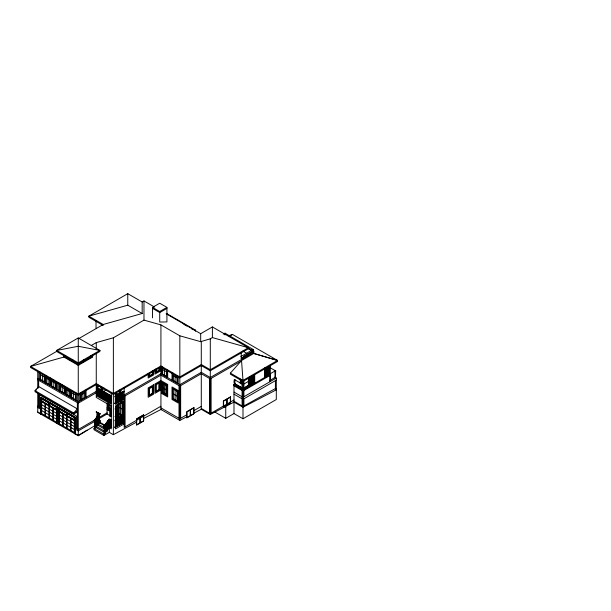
<?xml version="1.0" encoding="UTF-8"?>
<svg xmlns="http://www.w3.org/2000/svg" width="611" height="611" viewBox="0 0 611 611"><rect width="100%" height="100%" fill="white"/><g stroke="black" fill="none" stroke-linecap="round" stroke-linejoin="round"><path stroke-width="0.92" d="M109.682 407.881L109.69 404.429M116.182 417.176L116.182 409.889M116.984 404.917L116.976 409.569L115.135 408.507M117.236 404.833L117.228 418.046L115.128 416.832M117.839 404.429L117.831 419.093L116.205 418.145L116.968 418.596M117.946 419.154L117.954 404.375M118.763 417.871L118.771 414.35L122.376 416.435M119.733 421.307L119.741 416.03L121.711 417.176M120.504 421.75L120.512 417.366L121.749 418.084M94.01 420.719L94.476 421.094L100.044 413.685L94.01 420.719L99.41 413.708L99.379 423.026L99.372 413.777M94.461 420.75L94.575 428.395L94.575 420.819M95.064 427.983L95.285 419.887M95.667 419.192L95.774 427.7L95.774 419.261M96.263 418.413L96.378 426.058L96.378 418.474M97.34 412.478L96.973 425.707L97.088 417.55M97.691 425.294L97.577 416.916M98.058 413.013L98.18 423.713L98.18 416.137M109.094 419.551L103.771 426.463L109.01 419.253L111.599 420.36L109.01 419.253M109.308 419.429L104.076 426.638L109.178 419.444M104.252 426.195L104.137 433.917M104.855 425.416L104.741 433.566M105.451 424.63L105.344 433.222L105.229 424.714M106.054 423.851L105.94 431.58M106.65 423.072L106.543 431.229M107.857 421.514L107.742 429.235M108.453 420.735L108.338 428.891M109.056 419.956L108.941 428.548M230.393 373.13L241.528 360.528L253.794 353.448L277.539 360.459L277.539 361.498L242.995 381.447L230.393 374.169L230.393 373.13L242.995 380.409L277.539 360.459L232.531 334.469L228.346 335.775M233.99 384.8L242.995 390.001L249.448 386.45L248.249 385.755M242.093 380.76L241.941 389.574L242.093 389.215M241.941 389.574L233.845 384.64L235.044 383.945L242.2 388.077M37.752 392.942L37.752 412.349L78.261 435.735L96.263 424.821L97.836 425.73M87.113 430.106L78.261 435.422L75.184 433.65M99.914 389.566L99.685 396.279L99.799 389.505M154.659 307.119L143.975 300.956L142.172 301.994L127.768 293.677L88.816 316.162L88.816 317.208L103.221 325.518M78.261 337.959L56.655 350.439L56.655 351.478L78.261 363.95L99.868 351.478L99.868 350.439L78.261 337.959L78.261 435.735M56.976 351.18L30.55 366.44L30.55 367.478L78.261 395.019L96.263 384.625L113.371 394.5L160.93 367.043L179.833 377.957L201.286 365.569L210.291 370.77L248.394 348.766L248.394 347.728L212.391 326.938L200.683 333.698L166.169 313.764M78.445 338.784L103.221 324.479L142.172 313.512L142.172 301.994M152.521 317.873L152.521 307.379L159.723 303.224L166.925 307.379L166.925 321.928L159.723 322.035L159.723 311.534L166.925 307.379M91.352 345.444L96.263 342.611L113.371 337.791L143.975 320.118L160.93 324.899L179.833 335.813L200.683 341.679L210.291 338.8L212.391 337.585L248.394 347.728L210.291 369.731L201.286 364.53L179.833 376.918L160.93 366.004L113.371 393.461L96.263 383.586L78.261 393.98L30.55 366.44L64.499 356.877M166.925 308.418L159.723 312.58L152.521 308.418M80.293 363.224L83.44 361.406M83.89 361.147L87.045 359.321M87.495 359.062L90.642 357.244M80.064 363.614L90.871 357.374L90.871 355.717M36.492 389.856L35.048 390.689L35.048 391.727L73.755 414.082L77.36 411.997M80.958 395.019L84.86 392.774M111.576 396.692L96.576 387.687L111.126 395.699M96.576 388.031L96.912 387.489M97.439 388.397L97.546 395.05L97.661 388.268M98.15 388.81L98.264 395.462L98.371 388.68M99.089 389.092L99.028 395.836M84.86 397.624L80.958 399.877L80.958 392.598M96.263 391.384L78.261 401.778L37.752 378.392M100.51 396.631L100.51 389.917M96.263 392.774L78.261 403.168L37.752 379.775M102.717 389.047L104.168 388.206M100.998 390.46L101.113 397.104L101.227 390.33M100.204 391.277L98.066 392.514L98.066 385.121M101.938 390.742L101.823 397.517L101.663 386.641M111.576 403.405L96.576 394.614L111.141 402.618M102.648 391.147L102.533 397.799M96.576 394.744L111.087 402.863L110.866 396.279M100.212 392.911L96.263 395.195L96.263 385.014M101.663 392.079L102.717 391.468L102.717 387.657M111.271 406.109L96.263 397.448L96.263 395.714L106.291 389.925M104.076 398.685L104.076 391.972M104.565 392.514L104.672 399.159L104.787 392.384M105.275 392.926L105.39 399.571L105.497 392.797M77.36 410.959L73.755 413.036L35.048 390.689L38.653 386.534L77.36 408.881L73.755 413.036L73.755 414.082M103.137 398.273L103.366 391.689L103.251 398.212M105.986 399.922L106.215 393.339L106.1 399.854M106.704 400.335L106.925 393.751L106.81 400.266M149.374 375.964L152.376 374.23L152.376 371.465M156.126 372.068L159.127 370.335L159.127 367.562M114.83 396.256L123.873 391.43L115.166 396.799M107.635 394.156L107.528 400.679M115.166 396.455L123.873 391.43M120.97 393.186L121.085 399.838L120.947 389.52M123.628 391.636L123.094 391.941L123.208 398.456M223.351 334.125L224.993 333.178L253.198 349.461L253.198 351.195L241.192 358.466L253.794 351.195L253.794 353.448L277.539 360.459M116.098 402.588L115.869 396.004M117.526 401.763L117.297 395.18M118.236 394.897L118.236 401.351M118.946 394.485L118.946 400.938M119.657 394.072L119.657 400.526M121.085 393.255L121.085 399.709M121.795 392.842L121.795 399.296M122.513 392.43L122.513 398.884M123.223 392.018L123.758 391.712M108.124 401.152L108.353 394.569L108.239 401.091M108.842 401.564L109.064 394.981L108.949 401.503M109.552 401.977L109.774 395.393L109.667 401.916M110.263 402.389L110.492 395.806L110.377 402.321M124.17 395.019L160.93 373.802L179.833 384.716L201.286 372.328L210.291 377.522L253.794 352.402M99.792 414.182L96.255 411.89L100.044 413.685M96.255 412.234L96.591 411.692M124.17 396.409L160.93 375.185L179.833 386.099L201.286 373.711L210.291 378.912L240.91 361.231M230.126 335.859L232.531 334.469M98.058 419.597L98.058 412.883M114.815 403.176L123.873 398.357L115.166 403.512M114.815 403.306L123.873 398.487M115.166 403.382L123.873 398.357M98.547 416.251L98.883 413.364M124.17 399.357L115.471 404.375L115.471 392.613M124.17 401.083L115.471 406.109L115.471 428.891L124.17 423.866L118.763 420.742M97.829 419.856L96.255 418.947L99.891 420.635L99.532 422.14L99.99 421.995L99.99 420.567L96.255 418.818L97.829 419.726M98.012 418.092L78.261 429.495L75.184 427.723M99.662 417.145L107.062 412.868M97.233 419.123L97.34 412.608M97.806 419.337L96.263 420.231L97.867 421.155M99.349 418.443L107.062 413.991L111.492 416.549L111.492 410.141L107.062 407.583M96.263 420.49L78.261 430.885L75.184 429.105M99.532 422.14L99.99 421.995M98.654 413.364L98.661 423.301L98.776 415.358M149.374 395.18L152.376 393.446L152.376 386.885M156.126 391.277L159.127 389.551L159.127 382.982M136.474 422.178L113.371 434.696L109.316 432.359L103.916 435.475L94.01 429.754L94.01 428.456L95.812 427.417L104.069 432.183M110.171 419.879L110.056 426.531M110.774 420.49L110.774 427.074L110.66 420.421L111.37 420.834M111.5 420.758L109.01 419.597M114.83 420.177L123.873 415.35L115.166 420.719M123.873 415.35L115.387 420.467M123.628 415.556L123.094 415.862L123.223 422.522L123.346 401.496L124.17 401.969M109.186 427.7L109.545 426.211M109.476 419.329L109.545 427.494L109.094 427.639L111.271 428.891L111.271 405.124M107.032 430.816L107.139 422.232L107.139 430.885M114.815 427.097L123.873 422.277L115.166 427.433M114.815 427.226L123.873 422.407M115.387 427.051L115.387 420.337L115.387 426.921M116.098 426.638L115.869 419.925M116.808 426.226L116.808 419.513L116.808 426.096M117.526 425.814L117.411 419.039M118.351 425.34L118.351 418.756M118.946 424.989L119.061 418.344M119.657 424.576L119.771 417.932M120.375 424.171L120.375 417.458L120.375 424.042M121.085 423.759L121.199 417.107M121.91 423.278L121.91 416.694M122.62 416.29L122.399 422.865M115.166 427.303L123.873 422.277M94.01 428.456L103.916 434.177L105.718 433.138L105.718 431.84L107.513 430.793L107.513 429.495L109.316 428.456L109.316 432.359M240.894 356.564L253.198 349.461M243.797 356.274L252.595 351.195M160.93 406.216L124.17 427.44L124.17 387.748M234.296 379.691L234.815 379.645L234.815 383.548C233.723 384.235 233.723 379.362 234.815 379.645M234.296 383.586L234.815 383.548M233.845 384.899L234.891 384.014M251.243 376.483L249.746 377.354L254.474 374.887L254.474 375.49L249.746 377.957L249.746 382.287L254.474 379.821L254.474 380.424C248.761 381.615 247.211 387.848 254.474 382.074C254.069 379.584 243.911 388.382 254.474 381.47M265.197 368.433L266.702 367.562M264.678 368.991L269.176 366.394L269.176 367.005L264.678 369.602M250.495 377.522L254.474 375.49M265.197 369.036L269.176 367.005M186.729 414.785L179.833 418.772L160.93 407.858M193.931 410.63L201.286 406.384M265.197 370.075L269.176 368.043L269.176 368.647L264.678 371.244M254.474 376.529L249.746 378.996L254.474 376.529L254.474 377.132L249.746 379.607L254.474 377.132M264.678 370.64L269.176 368.043M265.197 370.686L269.176 368.647M243.445 384.281L248.845 381.165L248.845 385.06L243.445 388.176M265.197 371.725L269.176 369.686L269.176 370.289L264.678 372.893M254.474 378.178L249.746 380.645L254.474 378.178L254.474 378.782L249.746 381.249L254.474 378.782M264.678 372.282L269.176 369.686M265.197 372.328L269.176 370.289M249.746 382.287L254.474 379.821M265.197 373.367L269.176 371.335L269.176 371.939L264.678 374.535M264.678 373.932L269.176 371.335M250.495 382.463L254.474 380.424M265.197 373.978L269.176 371.939M265.197 375.017L269.176 372.977L269.176 373.581L264.678 376.185M264.678 375.574L269.176 372.977M249.746 384.54L254.474 382.074M264.601 376.055L268.947 373.451L268.947 366.867M245.928 387.091L247.478 386.198M248.845 385.778L243.445 388.894L244.049 389.566M250.35 385.931L254.848 383.066L254.245 382.654L249.746 385.258L250.197 385.839L250.197 377.117M265.197 376.338L268.947 374.169C270.894 375.75 266.824 373.1 269.398 374.497M275.103 370.755L275.698 370.755L275.401 378.217L275.103 370.755L275.698 370.755M270.299 365.157L270.299 381.508L269.848 381.249L269.848 373.978L275.248 370.854M244.049 389.306L249.448 386.19M250.35 385.671L254.848 383.066M269.55 374.581L264.899 377.354L264.899 367.692M242.995 390.001L270.299 374.238L269.848 373.978M265.052 377.438L270.604 374.23M270.299 375.276L242.995 391.04L233.99 385.839M233.99 399.976L210.291 413.662L201.286 408.461M269.848 380.554L275.248 377.262M275.103 378.041L275.698 378.049M242.995 397.272L276.302 378.049L276.302 399.525L242.995 418.756L233.99 413.563L225.742 418.321L215.041 412.15M276.302 380.126L242.995 399.357L233.99 394.156M275.401 388.558L242.995 406.445L233.99 401.251M276.302 388.909L275.401 389.428L275.401 380.645M99.41 420.643L99.99 420.567M276.302 389.826L242.995 407.262L233.99 402.107L210.291 414.479L201.286 409.278L193.931 413.097M143.677 418.443L160.93 409.492L179.833 420.406L186.729 416.832M142.172 313.512L127.768 305.195L88.816 316.162L103.221 324.479M191.969 329.207L195.581 330.23L195.581 331.269M254.245 382.654L253.649 382.639M248.86 348.339L253.794 351.195M246.752 347.468L253.198 351.195M247.722 348.377L251.785 350.722M242.857 351.111L246.913 353.456M269.558 367.394L275.248 370.678L275.248 377.438M166.704 313.558L195.581 330.23M183.88 324.342L186.76 326.007M274.66 377.094L276.302 378.049M152.521 307.379L159.723 311.534M254.474 374.887L254.245 381.944M253.794 382.723L254.848 383.326M249.448 386.45L248.394 385.839L248.394 378.056M234.441 379.607L242.544 384.281M234.441 383.502L242.544 388.176M236.663 385.136L238.282 386.076M240.711 387.481L242.338 388.413M234.441 384.227L242.544 388.901M233.845 384.64L241.941 389.314M233.99 392.079L242.093 396.753L242.452 398.586M162.641 369.594L166.543 371.847M173.142 375.658L177.045 377.911M224.092 406.422L225.742 407.369M173.142 380.508L177.045 382.761M163.03 388.008L166.161 389.818M173.142 393.851L177.045 396.104M173.142 398.7L177.045 400.953M65.904 357.252L69.058 359.069M69.509 359.329L72.656 361.147M73.106 361.406L76.26 363.224M76.482 363.614L65.683 357.382L65.683 355.717M123.873 391.773L123.529 391.231M116.594 393.072L119.145 394.546L119.145 390.765M115.395 393.767L117.465 394.958M120.947 396.974L119.893 396.363L119.893 390.017M115.212 394.179L116.838 395.118M118.465 396.065L121.726 397.944M96.576 387.687L111.576 396.348M110.973 396.218L111.691 396.631M119.069 407.338L122.078 409.072M96.576 394.614L111.576 403.275M96.263 395.714L111.271 404.375L111.271 392.613M123.873 415.694L123.529 415.152M123.346 418.115L124.17 418.596M122.971 418.787L124.17 419.482M119.435 417.871L119.886 418M40.456 374.757L44.351 377.002M46.153 378.049L50.056 380.294M51.782 381.295L55.754 383.586M60.26 386.19L64.155 388.436M65.957 389.482L69.86 391.727M71.586 392.728L75.558 395.019M116.205 419.268L116.968 419.711M46.077 375.757L46.077 382.937L50.056 385.151L50.056 378.683M51.851 386.19L55.754 388.436M60.26 391.04L64.155 393.293M69.86 396.585L65.957 394.332L65.957 387.863M46.077 382.937L50.133 385.281L50.133 378.094M96.255 411.89L100.044 414.037M109.346 426.119L111.614 427.41L109.186 426.417M99.471 422.079L105.084 425.325M104.366 425.6L99.417 422.743L97.615 423.782L104.214 427.593M103.618 426.257L104.076 426.638M104.214 428.891L97.615 425.08L95.812 426.119L104.069 430.885M41.655 398.662L56.655 407.323L56.579 409.614L49.529 405.544L49.529 403.298L56.579 407.369M59.359 408.881L74.359 417.542M41.655 401.083L56.655 409.752M59.359 411.31L74.359 419.971M41.655 401.778L56.655 410.439M59.359 411.997L74.359 420.666M41.655 404.726L44.954 406.628M45.55 406.979L48.857 408.881M49.453 409.225L52.752 411.134M53.356 411.478L56.655 413.387M59.359 414.945L62.658 416.855M63.254 417.198L66.561 419.1M67.157 419.452L70.456 421.353M71.059 421.705L74.359 423.606M41.655 407.667L44.954 409.576M45.55 409.92L48.857 411.829M49.453 412.173L52.752 414.082M53.356 414.426L56.655 416.328M59.359 417.893L62.658 419.795M63.254 420.139L66.561 422.048M67.157 422.392L70.456 424.301M71.059 424.645L74.359 426.554M37.752 406.109L40.83 407.888M37.752 407.499L40.83 409.271M41.655 410.615L44.954 412.517M45.55 412.868L48.857 414.77M49.453 415.121L52.752 417.023M53.356 417.374L56.655 419.276M59.359 420.834L62.658 422.743M63.254 423.087L66.561 424.996M67.157 425.34L70.456 427.242M71.059 427.593L74.359 429.495M41.655 413.563L56.655 422.224M59.359 423.782L74.359 432.443M37.752 412.035L40.83 413.807M121.581 401.595L123.201 402.534L123.223 422.522M120.94 402.175L122.383 403.016L122.376 415.48L118.771 413.395L118.771 403.596M120.573 402.229L122.154 403.138L122.147 415.09L118.992 413.265L118.992 403.153M120.573 402.313L122.078 403.184M115.135 409.278L116.976 410.348L116.976 417.634L115.135 416.572M111.271 408.797L108.116 406.979L108.116 403.298M107.062 408.706L110.522 410.699L110.522 415.984M107.062 409.591L109.751 411.142L109.751 416.427M243.537 404.092L243.896 405.925L243.896 398.838M241.528 360.528L242.995 380.409L242.995 418.756M275.401 370.587L275.401 378.217M269.398 366.035L269.398 374.757M268.947 374.497L268.351 374.146M254.695 374.52L254.695 383.242M249.968 377.483L249.968 378.087M249.968 379.125L249.968 379.737M249.968 380.775L249.968 381.379M249.968 382.417L249.968 383.028M249.968 384.067L249.968 384.67M249.296 377.644L249.296 386.358M243.896 380.76L243.896 389.482M243.896 390.521L243.896 396.753M242.093 390.521L242.093 405.925M241.192 352.295L241.192 358.466M241.192 380.095L241.192 383.761M240.291 379.034L240.291 383.739M234.593 379.515L234.67 383.632M234.517 379.821L234.517 383.716M233.99 384.533L233.99 413.563M225.742 406.468L225.742 418.321M224.993 333.178L224.993 334.904M212.391 326.938L212.391 337.585M211.116 378.438L211.116 413.181M210.291 338.8L210.291 414.479M209.466 378.438L209.466 413.181M201.286 341.335L201.286 409.278M200.683 333.698L200.683 341.679M180.657 385.625L180.657 418.291M179.833 335.813L179.833 420.406M179.008 385.625L179.008 418.291M178.175 376.483L178.175 383.754M177.35 375.719L177.35 383.28M177.121 375.712L177.121 382.891L173.073 380.554L173.142 373.229M175.097 375.169L175.097 381.631M175.097 390.124L175.097 399.686M172.844 374.069L172.844 380.684M172.019 372.931L172.019 380.202M167.666 370.419L167.666 377.69M166.841 369.655L166.841 377.216M166.62 369.647L166.62 376.827L162.572 374.49L162.572 367.303M166.543 370.228L166.543 376.697L162.641 374.444L162.641 367.165M166.161 385.404L166.161 394.225L163.03 392.415L163.03 383.601M164.596 369.105L164.596 375.574M164.596 384.502L164.596 393.316M162.343 367.058L162.343 374.619M161.518 366.867L161.518 374.138M160.93 324.899L160.93 409.492M160.326 366.699L160.326 371.03L154.927 374.146L154.927 369.815M159.425 367.837L159.425 370.51L155.828 372.588L155.828 369.021M159.204 367.524L159.204 370.381L156.049 372.198L156.126 369.296M153.575 371.465L153.575 374.925L148.175 378.049L148.175 373.711M152.674 370.846L152.674 374.406L149.076 376.483L149.076 373.81M152.452 371.419L152.452 374.276L149.298 376.093L149.374 373.191M143.975 300.956L143.975 320.118M127.768 293.677L127.768 305.195M125.072 395.89L125.072 426.921M120.573 403.153L120.573 414.098M120.123 390.024L120.123 396.493M116.189 405.391L116.189 409.11M115.846 392.216L115.846 394.026M113.371 337.791L113.371 434.696M111.492 405.628L111.492 409.187L107.895 407.109L107.895 403.543M111.11 396.142L111.087 402.863M111.194 405.299L111.194 408.667M110.79 420.345L110.774 427.074M110.377 395.737L110.377 402.45M110.056 419.948L110.056 426.661M109.667 395.332L109.667 402.046M109.346 419.062L109.346 426.249L109.232 419.597M108.949 394.92L108.949 401.633M108.239 394.507L108.239 401.221M108.193 403.565L108.193 406.934M107.528 394.095L107.528 400.808M107.062 403.092L107.062 413.991M106.81 393.683L106.81 400.396M106.1 393.27L106.1 399.984M105.39 392.858L105.39 399.571M104.672 392.445L104.672 399.159M103.962 392.041L103.962 398.754M103.916 434.177L103.916 435.475M103.251 391.628L103.251 398.341M102.533 391.216L102.533 397.929M101.892 387.328L101.823 397.517M101.113 390.391L101.113 397.104M100.914 387.168L100.914 389.94M100.403 389.978L100.403 396.692M99.685 389.566L99.685 396.279M99.631 420.773L99.631 422.201M98.974 389.161L98.974 395.867M98.768 413.426L98.776 423.37M98.264 388.749L98.264 395.462M98.18 415.931L98.18 423.713M97.943 412.952L97.943 419.665M97.546 388.336L97.546 395.05M97.577 416.71L97.577 425.363M97.317 384.617L97.317 394.591M97.233 412.54L97.233 419.253M97.088 384.556L97.088 394.721M96.973 417.489L96.973 425.707M96.378 418.268L96.378 426.058M96.263 342.611L96.263 349.278M96.263 353.089L96.263 384.625M96.019 320.844L96.019 328.122M95.774 419.047L95.774 427.7M95.179 419.826L95.179 428.044M94.575 420.605L94.575 428.395M92.666 355.174L92.666 357.023L78.261 365.332L63.857 357.023L63.857 355.174M91.765 355.686L91.765 357.534M86.059 390.001L86.059 397.272M85.158 391.177L85.158 397.792M84.86 390.345L84.937 397.662L80.889 400.006L80.889 392.82M83.669 359.871L83.669 361.536M82.913 392.277L82.913 398.746M80.66 392.835L80.66 400.396M79.758 393.637L79.758 400.915M79.163 362.965L79.163 364.813M77.383 362.98L77.383 364.828M77.36 402.641L77.36 428.975M77.062 393.53L77.062 401.083M76.383 428.418L76.383 416.03L39.623 394.805L39.623 407.193M75.863 392.835L75.863 400.396M75.634 392.82L75.634 400.006L71.586 397.662L71.586 391.078M75.558 393.408L75.558 399.877L71.655 397.624L71.655 390.345M75.184 433.955L75.184 417.069L58.534 407.453L58.534 424.347M74.962 433.825L74.962 417.198L58.755 407.843L58.755 424.477M74.359 416.847L74.359 433.482M73.61 392.277L73.61 398.746M72.885 359.871L72.885 361.536M71.357 391.177L71.357 397.792M71.059 418.756L71.059 430.534M70.456 418.413L70.456 430.19M70.158 390.49L70.158 397.104M69.86 389.306L69.937 396.715L65.881 394.37L65.881 388.092M67.905 388.176L67.905 395.454M67.157 413.387L67.157 415.808M67.157 416.503L67.157 428.288M66.561 413.036L66.561 415.465M66.561 416.16L66.561 427.937M65.66 386.946L65.66 394.5M64.781 355.701L64.781 357.55M64.461 386.251L64.461 393.812M64.231 386.236L64.231 393.423L60.184 391.078L60.26 383.761M63.254 414.25L63.254 426.035M62.658 413.907L62.658 425.684M62.207 384.884L62.207 392.163M59.954 383.655L59.954 391.208M59.359 408.186L59.359 424.821M58.755 382.96L58.755 390.521M57.48 423.736L57.48 406.85L40.83 397.234L40.83 414.121M57.258 383.036L57.258 389.65M57.258 423.606L57.258 406.979L41.052 397.624L41.052 414.25M56.655 406.628L56.655 423.263M56.052 381.401L56.052 388.963M55.83 381.386L55.83 388.565L51.782 386.228L51.782 378.828M53.806 380.034L53.806 387.313M53.356 408.538L53.356 420.315M52.752 408.186L52.752 419.971M51.553 378.797L51.553 386.358M50.354 378.11L50.354 385.671M49.453 403.168L49.453 405.589M49.453 406.284L49.453 418.061M48.857 402.817L48.857 405.246M48.857 405.933L48.857 417.718M48.101 377.552L48.101 384.021M45.856 376.452L45.856 383.066M45.55 404.031L45.55 415.808M44.954 403.688L44.954 415.465M44.656 374.818L44.656 382.379M44.427 374.803L44.427 381.99L40.379 379.645L40.379 372.466M44.351 374.581L44.351 381.86L40.456 379.607L40.456 372.328M42.403 373.451L42.403 380.729M41.655 397.967L41.655 414.602M40.15 372.221L40.15 379.775M38.951 371.526L38.951 379.087M38.653 380.294L38.653 387.916M38.653 393.423L38.653 406.628M37.752 371.114L37.752 388.245M99.868 350.439L78.261 362.911L56.655 350.439L78.261 346.277L99.868 350.439M115.387 396.417L115.387 403.13L115.387 396.417M116.098 396.004L116.098 402.718L116.098 396.004M116.808 395.592L116.808 402.305L116.808 395.592M117.526 395.18L117.526 401.893L117.526 395.18M118.236 394.767L118.236 401.48L118.236 394.767M118.946 394.355L118.946 401.068L118.946 394.355M119.657 393.942L119.657 400.656L119.657 393.942M120.375 393.53L120.375 400.243L120.375 393.53M121.795 392.713L121.795 399.426L121.795 392.713M122.513 392.3L122.513 399.014L122.513 392.3M153.575 384.808L148.175 387.924L148.175 397.28L153.575 394.156L153.575 384.808M160.326 380.905L154.927 384.021L154.927 393.377L160.326 390.261L160.326 380.905M152.674 386.366L149.076 388.443L149.076 395.699L152.674 393.621L152.674 386.366M159.425 382.463L155.828 384.548L155.828 391.804L159.425 389.719L159.425 382.463M152.452 386.755L149.298 388.573L149.298 395.309L152.452 393.492L152.452 386.755M159.204 382.853L156.049 384.678L156.049 391.407L159.204 389.589L159.204 382.853M109.445 426.02L109.086 426.226L111.614 427.28L109.445 426.02M143.677 414.77L136.474 418.932L136.474 425.164L143.677 421.01L143.677 414.77M139.957 417.176L136.696 419.062L136.696 424.775L139.957 422.896L139.957 417.176M143.448 415.159L140.186 417.046L140.186 422.766L143.448 420.88L143.448 415.159M193.931 407.583L186.729 411.738L186.729 417.977L193.931 413.823L193.931 407.583M190.22 409.989L186.958 411.867L186.958 417.588L190.22 415.701L190.22 409.989M193.71 407.972L190.449 409.859L190.449 415.572L193.71 413.693L193.71 407.972M230.568 396.829L223.366 400.984L223.366 407.224L230.568 403.061L230.568 396.829M226.857 399.227L223.595 401.114L223.595 406.827L226.857 404.948L226.857 399.227M230.347 397.219L227.086 399.098L227.086 404.818L230.347 402.932L230.347 397.219M167.666 384.449L161.518 380.897L161.518 393.369L167.666 396.921L167.666 384.449M178.175 390.513L172.019 386.962L172.019 399.434L178.175 402.985L178.175 390.513M166.841 385.014L162.343 382.417L162.343 392.812L166.841 395.409L166.841 385.014M177.35 391.078L172.844 388.474L172.844 398.868L177.35 401.473L177.35 391.078M166.62 385.144L162.572 382.807L162.572 392.682L166.62 395.019L166.62 385.144M177.121 391.208L173.073 388.863L173.073 398.739L177.121 401.083L177.121 391.208M166.238 385.365L162.954 383.471L162.954 392.461L166.238 394.355L166.238 385.365M48.781 402.863L41.724 398.792L41.724 401.045L48.781 405.116L48.781 402.863M66.484 413.082L59.427 409.011L59.427 411.264L66.484 415.335L66.484 413.082M74.282 417.588L67.233 413.517L67.233 415.77L74.282 419.841L74.282 417.588"/></g></svg>
